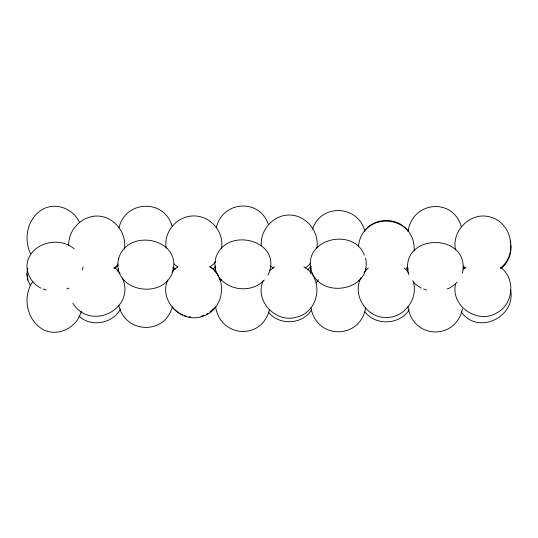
<?xml version="1.0" encoding="UTF-8"?>
<svg xmlns="http://www.w3.org/2000/svg" width="538" height="538" viewBox="0 0 538 538"><rect width="100%" height="100%" fill="white"/><g stroke="black" fill="none" stroke-linecap="round" stroke-linejoin="round"><path stroke-width="0.81" d="M408.039 231.32C412.364 201.481 452.519 196.969 461.362 226.606M365.625 307.844C360.238 339.734 316.371 339.734 310.984 307.844M68.682 245.321C68.198 227.392 86.423 211.851 104.036 217.036C117.466 220.896 126.712 235.328 124.372 249.107M316.828 248.085C319.727 231.75 305.967 214.904 289.215 215.018C273.277 214.958 259.968 230.123 261.327 245.812M221.266 248.953C224.924 232.477 210.56 215.677 193.814 215.946C177.406 215.704 163.095 231.885 166.262 248.146M358.503 246.431C361.832 210.183 415.995 214.178 414.139 250.479M455.565 283.977C450.353 306.243 477.986 324.717 497.058 312.746C513.669 303.977 515.881 278.005 500.286 267.211M118.131 271.825L118.609 268.596M310.224 273.351L311.179 266.902M30.31 285.369L27.855 280.157L26.9 273.768L27.741 268.193M82.596 269.948L83.074 266.761M214.817 271.239L215.415 267.258M407.629 271.374L408.107 268.193M462.485 273.149L462.485 273.129C470.851 232.329 399.868 232.329 408.228 273.129L408.927 274.642M81.272 311.166C77.311 328.167 55.912 338.53 40.942 328.193C26.187 318.173 22.583 295.779 32.892 281.408M216.337 227.601C222.308 200.842 259.713 198.018 268.348 224.534M269.471 309.861C261.596 340.628 220.25 337.568 215.583 306.68M462.485 308.859C455.336 341.159 412.189 338.893 407.939 306.391M119.006 227.823C125.26 200.035 164.641 198.616 172.14 226.343M172.422 306.566C165.159 335.288 124.762 333.809 118.73 305.086M312.585 229.208C320.843 203.034 358.53 205.012 364.872 231.434M167.621 280.083C159.006 300.123 180.351 323.15 201.084 316.741C223.337 311.744 229.309 278.805 209.8 266.774M361.011 277.642C351.744 295.106 366.654 318.099 386.271 317.514C404.058 317.844 418.322 299.256 413.399 282.161M263.021 280.984C254.393 300.977 276.001 323.479 296.485 317.138C319.411 312.201 324.649 278.085 303.909 266.882M267.931 275.086C284.481 240.916 226.276 225.066 215.778 257.843L214.817 264.232L215.778 270.621C222.107 290.264 250.863 294.885 264.252 279.989M220.815 280.876L221.71 279.558M316.216 282.907L318.449 279.72M118.111 264.003L116.625 266.028L114.043 268.092M120.593 309.014C112.691 323.634 90.922 327.669 78.844 315.961M310.567 262.981L309.074 265.005L305.201 268.106M311.556 310.016C302.376 324.717 278.899 325.759 268.368 312.033M172.967 270.527L175.247 268.24M171.972 272.336L173.956 269.746L177.836 266.774M215.657 261.414L213.673 264.003L209.8 266.989M213.673 268.435L215.657 265.846M214.669 307.749L209.8 312.033M364.421 231.118C374.435 216.975 398.1 216.975 408.113 231.118M363.93 272.8L366.405 269.565L368.348 268.079M406.129 268.765L407.616 266.821M409.102 309.922C399.714 324.912 375.564 325.974 364.919 311.865M118.111 265.295L114.688 268.677M311.058 266.283L307.783 269.807M457.199 281.946L455.215 284.219L449.398 288.146L447.139 288.967M500.286 268.092C518.323 254.716 512.163 222.631 490.286 217.036C471.053 211.219 451.348 230.607 455.504 249.867M270.002 270.305L274.528 266.882M463.157 269.168L465.74 267.211M500.932 268.677C507.879 263.29 511.833 253.963 510.784 245.234M201.084 316.337L204.097 315.086M206.357 314.145L207.856 313.519M66.773 288.967L69.025 288.146M188.972 316.653L190.586 316.869M423.574 288.967L426.58 290.063M43.201 288.967L46.214 290.063M180.526 313.836L182.786 314.77M184.292 315.396L186.545 316.337M421.315 288.146L415.497 284.219L412.525 280.809M74.197 248.865C59.92 236.572 33.914 241.784 27.855 260.372L27.855 260.392C24.533 271.408 30.942 283.176 40.942 288.146M463.157 267.204L464.449 268.186M114.043 267.211L116.625 269.168L120.095 273.634M404.186 268.079L406.129 269.565L408.604 272.8M175.247 269.424L172.967 267.137M211.737 267.742L213.673 269.235L218.139 275.066M173.956 264.003L177.836 266.989M179.127 313.029L173.956 309.047L172.967 307.749M463.157 266.028L465.74 268.092M270.648 266.034L273.237 268.106M72.939 303.244C90.377 331.859 136.343 308.866 122.334 277.877M461.174 311.71C477.421 335.625 516.063 317.366 510.623 289.915M358.611 280.359L359.505 281.636M79.308 221.999C72.758 208.018 54.103 201.367 40.942 210.345C27.209 219.699 23.376 239.275 30.666 253.828M364.381 255.059C353.332 226.895 302.894 238.704 311.179 270.204C320.197 300.197 372.942 290.648 365.558 258.119M219.699 278.839L220.324 280.345M26.9 273.768L27.855 280.157M365.679 268.516L365.914 270.123M172.987 267.796L173.344 270.211M510.253 241.246L510.569 243.64M118.73 258.2C110.351 291.112 163.767 301.522 172.987 271.098C181.36 238.193 127.95 227.776 118.73 258.2"/></g></svg>
